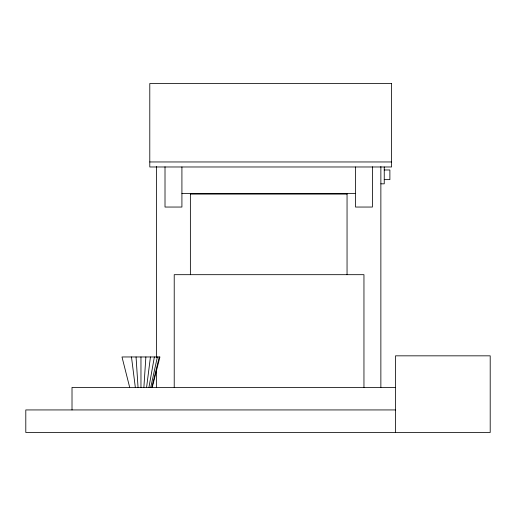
<?xml version="1.0" encoding="UTF-8"?>
<svg xmlns="http://www.w3.org/2000/svg" width="516" height="516" viewBox="0 0 516 516"><rect width="100%" height="100%" fill="white"/><g stroke="black" fill="none" stroke-linecap="round" stroke-linejoin="round"><path stroke-width="0.77" d="M143.88 387.393L145.867 356.962M146.596 387.393L150.446 356.962M148.93 387.393L154.368 356.962M150.724 387.393L157.386 356.962M151.852 387.393L159.276 356.962M152.233 387.393L159.928 356.962L121.995 356.962L129.69 387.393M149.788 161.959L391.573 161.959M384.246 169.977L389.883 169.977L389.883 179.632L384.246 179.632M380.866 183.825L384.246 183.825L384.246 166.997M181.916 193.519L355.505 193.519M190.372 194.081L347.049 194.081M395.514 387.393L72.014 387.393L72.014 409.936M395.514 409.936L25.8 409.936L25.8 432.485L490.2 432.485L490.2 355.834L395.514 355.834L395.514 432.485M131.477 356.962L135.327 387.393M136.056 356.962L138.043 387.393M380.866 166.539L380.866 387.393M372.41 166.791L372.41 207.045L355.505 207.045L355.505 166.978M363.954 387.393L363.954 274.68L174.221 274.68L174.221 387.393M347.049 193.59L347.049 274.68M190.372 193.59L190.372 274.68M181.916 166.978L181.916 207.045L165.01 207.045L165.01 166.791M156.554 166.539L156.554 357.569M156.554 369.662L156.554 387.393M140.965 356.962L140.965 387.393M391.573 83.515L149.788 83.515L149.788 166.978L391.573 166.978L391.573 83.515"/></g></svg>
